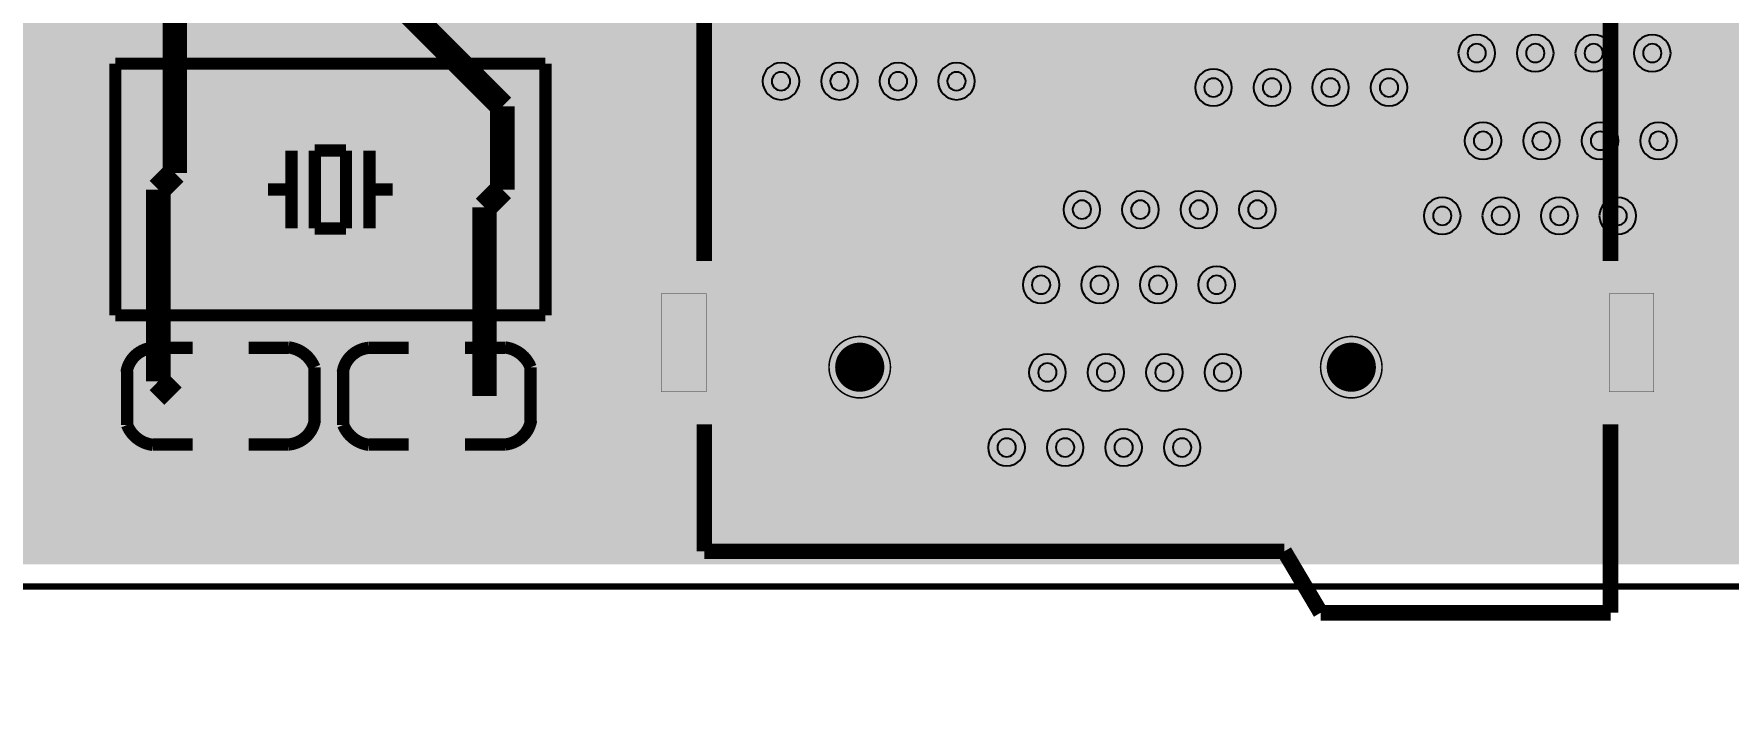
# Model space of a CAD drawing. Header units: millimetres. Extents: x -2 to 135, y -2 to 106.
# Drawn here: x 87.51 to 115.08, y -2 to 9 of the extents above; entities that cross this region are included whole.
import ezdxf

# ---------------------------------------------------------------- set-up
doc = ezdxf.new("R2010")
doc.units = ezdxf.units.MM
doc.header["$MEASUREMENT"] = 0
for name, color, linetype, true_color in [('Board-Outline-Layer', 7, 'Continuous', 0xff00ff), ('Bottom-Layer', 7, 'Continuous', 0x0000ff), ('Document-Layer', 7, 'Continuous', 0x6464ff), ('Hole-Layer', 7, 'Continuous', 0x222222), ('Multi-Layer', 7, 'Continuous', 0xc0c0c0), ('Pin-Soldering-Layer', 7, 'Continuous', 0xcc9999), ('Top-Layer', 7, 'Continuous', 0xff0000), ('Top-Paste-Mask-Layer', 7, 'Continuous', 0x808080), ('Top-Silkscreen-Layer', 7, 'Continuous', 0xffcc00), ('Top-Solder-Mask-Layer', 7, 'Continuous', 0x800080)]:
    doc.layers.add(name, color=color, linetype=linetype, true_color=true_color)

msp = doc.modelspace()

# ---------------------------------------------------------------- hatches: boundary and pattern name
at = {"layer": 'Bottom-Layer'}
for points in [[(126.424, 0.358), (41.676, 0.358), (42.32, 1.129), (42.801, 2.011), (43.099, 2.97), (43.204, 3.969), (43.111, 4.969), (42.825, 5.932), (42.355, 6.82), (41.72, 7.598), (40.945, 8.237), (40.06, 8.713), (39.1, 9.005), (38.1, 9.104), (37.101, 9.005), (36.14, 8.713), (35.255, 8.237), (34.48, 7.598), (33.845, 6.82), (33.376, 5.932), (33.089, 4.969), (32.996, 3.969), (33.101, 2.97), (33.399, 2.011), (33.88, 1.129), (34.524, 0.358), (0.358, 0.358), (0.358, 99.542), (34.524, 99.542), (33.88, 98.771), (33.399, 97.889), (33.101, 96.93), (32.996, 95.931), (33.089, 94.931), (33.376, 93.968), (33.845, 93.081), (34.48, 92.302), (35.255, 91.663), (36.14, 91.188), (37.101, 90.895), (38.1, 90.796), (39.1, 90.895), (40.06, 91.188), (40.945, 91.663), (41.72, 92.302), (42.355, 93.081), (42.825, 93.968), (43.111, 94.931), (43.204, 95.931), (43.099, 96.93), (42.801, 97.889), (42.32, 98.771), (41.676, 99.542), (126.424, 99.542), (125.779, 98.77), (125.298, 97.886), (125, 96.924), (124.896, 95.923), (124.991, 94.922), (125.28, 93.958), (125.753, 93.069), (126.391, 92.291), (127.169, 91.653), (128.058, 91.18), (129.022, 90.891), (130.023, 90.796), (131.024, 90.9), (131.986, 91.198), (132.87, 91.679), (133.642, 92.324), (133.642, 7.576), (132.87, 8.221), (131.986, 8.702), (131.025, 9), (130.024, 9.104), (129.022, 9.009), (128.058, 8.72), (127.169, 8.247), (126.391, 7.609), (125.753, 6.831), (125.28, 5.943), (124.991, 4.979), (124.896, 3.977), (125, 2.976), (125.298, 2.015), (125.779, 1.131)], [(101.805, 3.572), (101.72, 3.944), (101.482, 4.243), (101.138, 4.408), (100.756, 4.408), (100.412, 4.243), (100.174, 3.944), (100.089, 3.572), (100.174, 3.199), (100.412, 2.901), (100.756, 2.735), (101.138, 2.735), (101.482, 2.901), (101.72, 3.199)], [(109.805, 3.572), (109.72, 3.944), (109.482, 4.243), (109.138, 4.408), (108.756, 4.408), (108.412, 4.243), (108.174, 3.944), (108.089, 3.572), (108.174, 3.199), (108.412, 2.901), (108.756, 2.735), (109.138, 2.735), (109.482, 2.901), (109.72, 3.199)]]:
    msp.add_hatch(color=256, dxfattribs=at).paths.add_polyline_path(points)
at = {"layer": 'Multi-Layer'}
for points in [[(100.447, 3.572, 1), (101.447, 3.572, 1)], [(108.447, 3.572, 1), (109.447, 3.572, 1)]]:
    msp.add_hatch(color=256, dxfattribs=at).paths.add_polyline_path(points)
at = {"layer": 'Pin-Soldering-Layer'}
for points in [[(97.722, 4.772), (98.447, 4.772), (98.447, 3.172), (97.722, 3.172)], [(113.147, 4.772), (113.872, 4.772), (113.872, 3.172), (113.147, 3.172)]]:
    msp.add_hatch(color=256, dxfattribs=at).paths.add_polyline_path(points)
at = {"layer": 'Top-Layer'}
for points in [[(126.424, 0.358), (41.676, 0.358), (42.32, 1.129), (42.801, 2.011), (43.099, 2.97), (43.204, 3.969), (43.111, 4.969), (42.825, 5.932), (42.355, 6.82), (41.72, 7.598), (40.945, 8.237), (40.06, 8.713), (39.1, 9.005), (38.1, 9.104), (37.101, 9.005), (36.14, 8.713), (35.255, 8.237), (34.48, 7.598), (33.845, 6.82), (33.376, 5.932), (33.089, 4.969), (32.996, 3.969), (33.101, 2.97), (33.399, 2.011), (33.88, 1.129), (34.524, 0.358), (0.358, 0.358), (0.358, 99.542), (34.524, 99.542), (33.88, 98.771), (33.399, 97.889), (33.101, 96.93), (32.996, 95.931), (33.089, 94.931), (33.376, 93.968), (33.845, 93.081), (34.48, 92.302), (35.255, 91.663), (36.14, 91.188), (37.101, 90.895), (38.1, 90.796), (39.1, 90.895), (40.06, 91.188), (40.945, 91.663), (41.72, 92.302), (42.355, 93.081), (42.825, 93.968), (43.111, 94.931), (43.204, 95.931), (43.099, 96.93), (42.801, 97.889), (42.32, 98.771), (41.676, 99.542), (126.424, 99.542), (125.779, 98.77), (125.298, 97.886), (125, 96.924), (124.896, 95.923), (124.991, 94.922), (125.28, 93.958), (125.753, 93.069), (126.391, 92.291), (127.169, 91.653), (128.058, 91.18), (129.022, 90.891), (130.023, 90.796), (131.024, 90.9), (131.986, 91.198), (132.87, 91.679), (133.642, 92.324), (133.642, 7.576), (132.87, 8.221), (131.986, 8.702), (131.025, 9), (130.024, 9.104), (129.022, 9.009), (128.058, 8.72), (127.169, 8.247), (126.391, 7.609), (125.753, 6.831), (125.28, 5.943), (124.991, 4.979), (124.896, 3.977), (125, 2.976), (125.298, 2.015), (125.779, 1.131)], [(76.597, 6.904), (76.636, 6.709), (76.746, 6.545), (77.824, 5.466), (77.824, 5.407), (77.823, 5.374), (77.823, 5.371), (77.814, 5.363), (77.767, 5.329), (77.694, 5.278), (77.686, 5.272), (77.678, 5.266), (77.597, 5.202), (77.587, 5.193), (77.577, 5.184), (77.535, 5.146), (77.527, 5.138), (77.519, 5.13), (77.265, 4.755), (77.175, 4.311), (77.262, 3.867), (77.512, 3.489), (77.888, 3.237), (78.333, 3.148), (78.777, 3.237), (79.153, 3.489), (79.403, 3.867), (79.49, 4.311), (79.4, 4.755), (79.146, 5.13), (79.138, 5.138), (79.13, 5.146), (79.088, 5.184), (79.078, 5.193), (79.068, 5.202), (78.987, 5.266), (78.979, 5.272), (78.971, 5.278), (78.898, 5.329), (78.851, 5.363), (78.843, 5.371), (78.842, 5.374), (78.841, 5.407), (78.841, 5.677), (78.802, 5.871), (78.692, 6.036), (78.379, 6.349), (78.834, 6.462), (79.206, 6.745), (79.436, 7.154), (79.485, 7.619), (79.346, 8.066), (79.041, 8.422), (78.62, 8.628), (78.153, 8.65), (78.153, 12.829), (80.391, 15.067), (82.148, 15.067), (82.272, 15.047), (82.383, 14.989), (82.485, 14.936), (82.598, 14.917), (83.698, 14.917), (83.745, 14.92), (83.79, 14.93), (83.79, 14.015), (80.402, 10.627), (80.271, 10.43), (80.224, 10.197), (80.224, 8.607), (80.223, 8.583), (80.222, 8.572), (80.22, 8.564), (80.208, 8.539), (80.19, 8.512), (80.156, 8.473), (80.105, 8.419), (80.02, 8.331), (79.765, 7.956), (79.674, 7.512), (79.761, 7.067), (80.011, 6.689), (80.388, 6.436), (80.832, 6.348), (81.277, 6.436), (81.653, 6.689), (81.904, 7.067), (81.991, 7.512), (81.9, 7.956), (81.645, 8.331), (81.56, 8.419), (81.509, 8.473), (81.475, 8.512), (81.457, 8.539), (81.445, 8.564), (81.443, 8.572), (81.442, 8.583), (81.441, 8.607), (81.441, 9.945), (84.829, 13.333), (84.96, 13.53), (85.007, 13.763), (85.007, 15.755), (85.04, 15.788), (85.04, 15.276), (85.088, 15.097), (85.219, 14.965), (85.398, 14.917), (86.498, 14.917), (86.548, 14.921), (86.597, 14.931), (87.151, 14.377), (87.151, 13.67), (87.19, 13.475), (87.3, 13.31), (88.094, 12.516), (88.259, 12.405), (88.454, 12.367), (88.653, 12.367), (88.697, 12.363), (88.702, 12.362), (88.815, 12.289), (88.94, 12.24), (88.648, 12.068), (88.48, 11.774), (88.48, 11.436), (88.648, 11.142), (88.94, 10.97), (88.667, 10.817), (88.496, 10.556), (88.463, 10.246), (88.578, 9.955), (88.813, 9.75), (89.117, 9.676), (89.234, 9.676), (89.239, 9.628), (89.242, 9.538), (89.243, 9.433), (89.243, 7.567), (89.221, 7.439), (89.159, 7.325), (88.282, 7.325), (88.103, 7.277), (87.972, 7.146), (87.924, 6.967), (87.924, 5.967), (87.972, 5.788), (88.103, 5.657), (88.282, 5.609), (88.891, 5.609), (88.953, 5.495), (88.974, 5.367), (88.974, 4.145), (88.973, 3.848), (88.97, 3.55), (88.97, 3.548), (88.97, 3.545), (88.97, 2.656), (89.018, 2.477), (89.149, 2.346), (89.328, 2.298), (90.217, 2.298), (90.396, 2.346), (90.528, 2.477), (90.576, 2.656), (90.576, 3.545), (90.528, 3.724), (90.396, 3.855), (90.217, 3.903), (90.174, 3.903), (90.112, 4.017), (90.091, 4.145), (90.091, 5.367), (90.112, 5.495), (90.174, 5.609), (90.782, 5.609), (90.962, 5.657), (91.093, 5.788), (91.141, 5.967), (91.141, 6.967), (91.093, 7.146), (90.962, 7.277), (90.782, 7.325), (90.443, 7.325), (90.381, 7.439), (90.359, 7.567), (90.359, 9.433), (90.36, 9.538), (90.363, 9.628), (90.368, 9.676), (90.486, 9.676), (90.789, 9.75), (91.024, 9.955), (91.139, 10.246), (91.106, 10.556), (90.935, 10.817), (90.662, 10.97), (90.709, 10.985), (90.754, 11.003), (90.764, 11.006), (90.837, 11.021), (90.917, 11.034), (91.001, 11.043), (91.093, 11.047), (91.12, 11.047), (94.575, 7.592), (94.575, 7.567), (94.553, 7.439), (94.491, 7.325), (93.883, 7.325), (93.704, 7.277), (93.573, 7.146), (93.525, 6.967), (93.525, 5.967), (93.573, 5.788), (93.704, 5.657), (93.883, 5.609), (94.2, 5.609), (94.262, 5.495), (94.283, 5.367), (94.283, 4.145), (94.246, 3.956), (94.141, 3.796), (94.065, 3.68), (94.039, 3.545), (94.039, 2.656), (94.087, 2.477), (94.218, 2.346), (94.397, 2.298), (95.286, 2.298), (95.465, 2.346), (95.596, 2.477), (95.644, 2.656), (95.644, 3.545), (95.618, 3.68), (95.542, 3.796), (95.437, 3.956), (95.4, 4.145), (95.4, 5.367), (95.421, 5.495), (95.483, 5.609), (96.383, 5.609), (96.562, 5.657), (96.693, 5.788), (96.741, 5.967), (96.741, 6.967), (96.693, 7.146), (96.562, 7.277), (96.383, 7.325), (95.775, 7.325), (95.712, 7.439), (95.691, 7.567), (95.691, 7.823), (95.649, 8.036), (95.528, 8.218), (91.745, 12), (91.564, 12.121), (91.351, 12.163), (91.093, 12.163), (91.001, 12.167), (90.917, 12.176), (90.837, 12.189), (90.764, 12.204), (90.754, 12.207), (90.709, 12.225), (90.662, 12.24), (90.954, 12.412), (91.123, 12.706), (91.123, 13.044), (90.954, 13.338), (90.662, 13.51), (90.954, 13.682), (91.123, 13.976), (91.123, 14.314), (90.954, 14.608), (90.662, 14.78), (90.954, 14.952), (91.123, 15.246), (91.123, 15.584), (90.954, 15.878), (90.662, 16.05), (90.787, 16.099), (90.9, 16.172), (90.905, 16.173), (90.95, 16.177), (91.247, 16.177), (91.442, 16.215), (91.607, 16.326), (93.734, 18.453), (93.844, 18.618), (93.883, 18.812), (93.883, 22.315), (93.888, 22.362), (93.905, 22.407), (93.95, 22.407), (94.129, 22.455), (94.26, 22.586), (94.308, 22.765), (94.308, 23.715), (94.26, 23.894), (94.129, 24.025), (93.95, 24.073), (92.8, 24.073), (92.621, 24.025), (92.489, 23.894), (92.441, 23.715), (92.441, 22.765), (92.489, 22.586), (92.621, 22.455), (92.8, 22.407), (92.845, 22.407), (92.861, 22.362), (92.866, 22.315), (92.866, 19.023), (91.037, 17.193), (90.95, 17.193), (90.905, 17.197), (90.9, 17.198), (90.787, 17.271), (90.662, 17.32), (90.787, 17.369), (90.9, 17.442), (90.905, 17.443), (90.95, 17.447), (91.038, 17.447), (91.233, 17.485), (91.398, 17.596), (92.153, 18.351), (92.263, 18.516), (92.302, 18.71), (92.302, 22.73), (92.272, 22.902), (92.185, 23.055), (92.133, 23.171), (92.115, 23.297), (92.115, 23.817), (92.067, 23.996), (91.936, 24.127), (91.757, 24.175), (90.607, 24.175), (90.428, 24.127), (90.296, 23.996), (90.248, 23.817), (90.248, 22.867), (90.296, 22.688), (90.428, 22.557), (90.607, 22.509), (91.126, 22.509), (91.207, 22.501), (91.285, 22.479), (91.285, 18.921), (90.861, 18.497), (90.682, 18.584), (90.486, 18.614), (89.117, 18.614), (88.787, 18.526), (88.546, 18.285), (88.546, 20.825), (88.583, 21.013), (88.689, 21.174), (88.764, 21.289), (88.791, 21.425), (88.791, 22.314), (88.743, 22.493), (88.611, 22.624), (88.432, 22.672), (87.543, 22.672), (87.364, 22.624), (87.233, 22.493), (87.185, 22.314), (87.185, 21.425), (87.212, 21.289), (87.287, 21.174), (87.393, 21.013), (87.43, 20.825), (87.43, 17.779), (87.374, 17.835), (87.209, 17.945), (87.015, 17.984), (86.948, 17.984), (86.824, 18.004), (86.713, 18.062), (86.611, 18.115), (86.498, 18.134), (85.398, 18.134), (85.219, 18.086), (85.088, 17.955), (85.04, 17.776), (85.04, 17.176), (85.04, 17.157), (85.042, 17.138), (84.979, 17.135), (84.917, 17.134), (84.684, 17.087), (84.487, 16.956), (83.968, 16.437), (83.884, 16.332), (83.825, 16.21), (83.763, 16.228), (83.698, 16.234), (82.598, 16.234), (82.485, 16.215), (82.383, 16.162), (82.272, 16.104), (82.148, 16.084), (80.687, 16.084), (81.571, 16.967), (82.148, 16.967), (82.272, 16.947), (82.383, 16.889), (82.485, 16.836), (82.598, 16.817), (83.698, 16.817), (83.877, 16.865), (84.008, 16.997), (84.056, 17.176), (84.056, 17.776), (84.008, 17.955), (83.877, 18.086), (83.698, 18.134), (82.598, 18.134), (82.485, 18.115), (82.383, 18.062), (82.272, 18.004), (82.148, 17.984), (81.36, 17.984), (81.166, 17.945), (81.001, 17.835), (76.746, 13.58), (76.636, 13.415), (76.597, 13.221)], [(90.782, 6.967), (90.782, 5.967), (88.282, 5.967), (88.282, 6.967)], [(96.383, 6.967), (96.383, 5.967), (93.883, 5.967), (93.883, 6.967)], [(97.447, 2.872), (97.447, 5.072), (98.647, 5.072), (98.647, 2.872)], [(112.947, 2.872), (112.947, 5.072), (114.147, 5.072), (114.147, 2.872)], [(101.805, 3.572), (101.72, 3.944), (101.482, 4.243), (101.138, 4.408), (100.756, 4.408), (100.412, 4.243), (100.174, 3.944), (100.089, 3.572), (100.174, 3.199), (100.412, 2.901), (100.756, 2.735), (101.138, 2.735), (101.482, 2.901), (101.72, 3.199)], [(109.805, 3.572), (109.72, 3.944), (109.482, 4.243), (109.138, 4.408), (108.756, 4.408), (108.412, 4.243), (108.174, 3.944), (108.089, 3.572), (108.174, 3.199), (108.412, 2.901), (108.756, 2.735), (109.138, 2.735), (109.482, 2.901), (109.72, 3.199)], [(89.328, 2.656), (89.328, 3.545), (90.217, 3.545), (90.217, 2.656)], [(90.878, 2.656), (90.878, 3.545), (91.767, 3.545), (91.767, 2.656)], [(93.736, 3.545), (93.736, 2.656), (92.847, 2.656), (92.847, 3.545)], [(95.286, 3.545), (95.286, 2.656), (94.397, 2.656), (94.397, 3.545)]]:
    msp.add_hatch(color=256, dxfattribs=at).paths.add_polyline_path(points)
at = {"layer": 'Top-Paste-Mask-Layer'}
for points in [[(90.782, 6.967), (90.782, 5.967), (88.282, 5.967), (88.282, 6.967)], [(96.383, 6.967), (96.383, 5.967), (93.883, 5.967), (93.883, 6.967)], [(97.447, 2.872), (97.447, 5.072), (98.647, 5.072), (98.647, 2.872)], [(112.947, 2.872), (112.947, 5.072), (114.147, 5.072), (114.147, 2.872)], [(89.328, 2.656), (89.328, 3.545), (90.217, 3.545), (90.217, 2.656)], [(90.878, 2.656), (90.878, 3.545), (91.767, 3.545), (91.767, 2.656)], [(93.736, 3.545), (93.736, 2.656), (92.847, 2.656), (92.847, 3.545)], [(95.286, 3.545), (95.286, 2.656), (94.397, 2.656), (94.397, 3.545)]]:
    msp.add_hatch(color=256, dxfattribs=at).paths.add_polyline_path(points)
at = {"layer": 'Top-Solder-Mask-Layer'}
for points in [[(90.833, 7.018), (90.833, 5.916), (88.231, 5.916), (88.231, 7.018)], [(96.434, 7.018), (96.434, 5.916), (93.832, 5.916), (93.832, 7.018)], [(97.396, 2.821), (97.396, 5.123), (98.698, 5.123), (98.698, 2.821)], [(112.896, 2.821), (112.896, 5.123), (114.198, 5.123), (114.198, 2.821)], [(89.277, 2.605), (89.277, 3.596), (90.268, 3.596), (90.268, 2.605)], [(90.827, 2.605), (90.827, 3.596), (91.818, 3.596), (91.818, 2.605)], [(93.787, 3.596), (93.787, 2.605), (92.796, 2.605), (92.796, 3.596)], [(95.337, 3.596), (95.337, 2.605), (94.346, 2.605), (94.346, 3.596)]]:
    msp.add_hatch(color=256, dxfattribs=at).paths.add_polyline_path(points)

# ---------------------------------------------------------------- linework, layer by layer
at = {"layer": 'Board-Outline-Layer', "const_width": 0.1}
msp.add_lwpolyline([(0, 0), (0, 99.9), (134, 99.9), (134, 0)], close=True, dxfattribs=at)
at = {"layer": 'Bottom-Layer', "const_width": 0.00508}
msp.add_lwpolyline([(-2.201, -1.996), (-2.201, 101.841), (135.093, 101.841), (135.093, -1.996)], close=True, dxfattribs=at)
at = {"layer": 'Document-Layer', "const_width": 0.4}
for points in [[(100.747, 3.572, 1), (101.147, 3.572), (101.147, 3.572, 1), (100.747, 3.572)], [(100.747, 3.572, 1), (101.147, 3.572), (101.147, 3.572, 1), (100.747, 3.572)], [(108.747, 3.572, 1), (109.147, 3.572), (109.147, 3.572, 1), (108.747, 3.572)], [(108.747, 3.572, 1), (109.147, 3.572), (109.147, 3.572, 1), (108.747, 3.572)]]:
    msp.add_lwpolyline(points, format="xyb", dxfattribs=at)
at = {"layer": 'Hole-Layer'}
for points in [[(110.838, 8.689, 1), (111.138, 8.689), (111.138, 8.689, 1), (110.838, 8.689)], [(111.79, 8.689, 1), (112.09, 8.689), (112.09, 8.689, 1), (111.79, 8.689)], [(112.742, 8.689, 1), (113.042, 8.689), (113.042, 8.689, 1), (112.742, 8.689)], [(113.694, 8.689, 1), (113.994, 8.689), (113.994, 8.689, 1), (113.694, 8.689)], [(99.516, 8.23, 1), (99.816, 8.23), (99.816, 8.23, 1), (99.516, 8.23)], [(100.468, 8.23, 1), (100.768, 8.23), (100.768, 8.23, 1), (100.468, 8.23)], [(101.42, 8.23, 1), (101.72, 8.23), (101.72, 8.23, 1), (101.42, 8.23)], [(102.372, 8.23, 1), (102.672, 8.23), (102.672, 8.23, 1), (102.372, 8.23)], [(106.554, 8.128, 1), (106.854, 8.128), (106.854, 8.128, 1), (106.554, 8.128)], [(107.506, 8.128, 1), (107.806, 8.128), (107.806, 8.128, 1), (107.506, 8.128)], [(108.458, 8.128, 1), (108.758, 8.128), (108.758, 8.128, 1), (108.458, 8.128)], [(109.41, 8.128, 1), (109.71, 8.128), (109.71, 8.128, 1), (109.41, 8.128)], [(110.94, 7.261, 1), (111.24, 7.261), (111.24, 7.261, 1), (110.94, 7.261)], [(111.892, 7.261, 1), (112.192, 7.261), (112.192, 7.261, 1), (111.892, 7.261)], [(112.844, 7.261, 1), (113.144, 7.261), (113.144, 7.261, 1), (112.844, 7.261)], [(113.796, 7.261, 1), (114.096, 7.261), (114.096, 7.261, 1), (113.796, 7.261)], [(104.412, 6.139, 1), (104.712, 6.139), (104.712, 6.139, 1), (104.412, 6.139)], [(105.364, 6.139, 1), (105.664, 6.139), (105.664, 6.139, 1), (105.364, 6.139)], [(106.316, 6.139, 1), (106.616, 6.139), (106.616, 6.139, 1), (106.316, 6.139)], [(107.268, 6.139, 1), (107.568, 6.139), (107.568, 6.139, 1), (107.268, 6.139)], [(110.277, 6.037, 1), (110.577, 6.037), (110.577, 6.037, 1), (110.277, 6.037)], [(111.229, 6.037, 1), (111.529, 6.037), (111.529, 6.037, 1), (111.229, 6.037)], [(112.181, 6.037, 1), (112.481, 6.037), (112.481, 6.037, 1), (112.181, 6.037)], [(113.133, 6.037, 1), (113.433, 6.037), (113.433, 6.037, 1), (113.133, 6.037)], [(103.749, 4.915, 1), (104.049, 4.915), (104.049, 4.915, 1), (103.749, 4.915)], [(104.701, 4.915, 1), (105.001, 4.915), (105.001, 4.915, 1), (104.701, 4.915)], [(105.653, 4.915, 1), (105.953, 4.915), (105.953, 4.915, 1), (105.653, 4.915)], [(106.605, 4.915, 1), (106.905, 4.915), (106.905, 4.915, 1), (106.605, 4.915)], [(103.851, 3.487, 1), (104.151, 3.487), (104.151, 3.487, 1), (103.851, 3.487)], [(104.803, 3.487, 1), (105.103, 3.487), (105.103, 3.487, 1), (104.803, 3.487)], [(105.755, 3.487, 1), (106.055, 3.487), (106.055, 3.487, 1), (105.755, 3.487)], [(106.707, 3.487, 1), (107.007, 3.487), (107.007, 3.487, 1), (106.707, 3.487)], [(103.188, 2.263, 1), (103.488, 2.263), (103.488, 2.263, 1), (103.188, 2.263)], [(104.14, 2.263, 1), (104.44, 2.263), (104.44, 2.263, 1), (104.14, 2.263)], [(105.092, 2.263, 1), (105.392, 2.263), (105.392, 2.263, 1), (105.092, 2.263)], [(106.044, 2.263, 1), (106.344, 2.263), (106.344, 2.263, 1), (106.044, 2.263)]]:
    msp.add_lwpolyline(points, format="xyb", dxfattribs=at)
at = {"layer": 'Multi-Layer'}
for points in [[(110.688, 8.689, 1), (111.288, 8.689, 1)], [(111.64, 8.689, 1), (112.24, 8.689, 1)], [(112.592, 8.689, 1), (113.192, 8.689, 1)], [(113.544, 8.689, 1), (114.144, 8.689, 1)], [(99.366, 8.23, 1), (99.966, 8.23, 1)], [(100.318, 8.23, 1), (100.918, 8.23, 1)], [(101.27, 8.23, 1), (101.87, 8.23, 1)], [(102.222, 8.23, 1), (102.822, 8.23, 1)], [(106.404, 8.128, 1), (107.004, 8.128, 1)], [(107.356, 8.128, 1), (107.956, 8.128, 1)], [(108.308, 8.128, 1), (108.908, 8.128, 1)], [(109.26, 8.128, 1), (109.86, 8.128, 1)], [(110.79, 7.261, 1), (111.39, 7.261, 1)], [(111.742, 7.261, 1), (112.342, 7.261, 1)], [(112.694, 7.261, 1), (113.294, 7.261, 1)], [(113.646, 7.261, 1), (114.246, 7.261, 1)], [(104.262, 6.139, 1), (104.862, 6.139, 1)], [(105.214, 6.139, 1), (105.814, 6.139, 1)], [(106.166, 6.139, 1), (106.766, 6.139, 1)], [(107.118, 6.139, 1), (107.718, 6.139, 1)], [(110.127, 6.037, 1), (110.727, 6.037, 1)], [(111.079, 6.037, 1), (111.679, 6.037, 1)], [(112.031, 6.037, 1), (112.631, 6.037, 1)], [(112.983, 6.037, 1), (113.583, 6.037, 1)], [(103.599, 4.915, 1), (104.199, 4.915, 1)], [(104.551, 4.915, 1), (105.151, 4.915, 1)], [(105.503, 4.915, 1), (106.103, 4.915, 1)], [(106.455, 4.915, 1), (107.055, 4.915, 1)], [(103.701, 3.487, 1), (104.301, 3.487, 1)], [(104.653, 3.487, 1), (105.253, 3.487, 1)], [(105.605, 3.487, 1), (106.205, 3.487, 1)], [(106.557, 3.487, 1), (107.157, 3.487, 1)], [(103.038, 2.263, 1), (103.638, 2.263, 1)], [(103.99, 2.263, 1), (104.59, 2.263, 1)], [(104.942, 2.263, 1), (105.542, 2.263, 1)], [(105.894, 2.263, 1), (106.494, 2.263, 1)]]:
    msp.add_lwpolyline(points, format="xyb", close=True, dxfattribs=at)
at = {"layer": 'Multi-Layer', "const_width": 0.0254}
for points in [[(100.447, 3.572, 1), (101.447, 3.572), (101.447, 3.572, 1), (100.447, 3.572)], [(108.447, 3.572, 1), (109.447, 3.572), (109.447, 3.572, 1), (108.447, 3.572)]]:
    msp.add_lwpolyline(points, format="xyb", dxfattribs=at)
at = {"layer": 'Pin-Soldering-Layer', "const_width": 0.00508}
for points in [[(97.722, 4.772), (98.447, 4.772), (98.447, 3.172), (97.722, 3.172)], [(113.147, 4.772), (113.872, 4.772), (113.872, 3.172), (113.147, 3.172)]]:
    msp.add_lwpolyline(points, close=True, dxfattribs=at)
at = {"layer": 'Top-Layer', "const_width": 0.00508}
msp.add_lwpolyline([(-2.201, -1.996), (-2.201, 101.841), (135.093, 101.841), (135.093, -1.996)], close=True, dxfattribs=at)
at = {"layer": 'Top-Layer', "const_width": 0.4}
for points in [[(91.351, 11.605), (95.133, 7.823)], [(89.801, 10.335), (89.801, 6.735)], [(95.133, 7.823), (95.133, 6.467)], [(89.801, 6.735), (89.532, 6.467)], [(89.532, 6.467), (89.532, 3.341)], [(94.841, 6.175), (95.133, 6.467)], [(94.841, 3.101), (94.841, 6.175)], [(89.532, 3.341), (89.773, 3.101)]]:
    msp.add_lwpolyline(points, dxfattribs=at)
at = {"layer": 'Top-Silkscreen-Layer'}
for points, const_width in [([(113.167, 12.541), (113.167, 5.303)], 0.254), ([(113.167, 12.541), (113.167, 5.303)], 0.254), ([(98.417, 5.303), (98.417, 12.141)], 0.254), ([(98.417, 5.303), (98.417, 12.141)], 0.254), ([(88.833, 4.417), (88.833, 8.517)], 0.2), ([(88.833, 8.517), (95.833, 8.517)], 0.2), ([(88.833, 4.417), (88.833, 8.517)], 0.2), ([(88.833, 8.517), (95.833, 8.517)], 0.2), ([(95.833, 4.417), (95.833, 8.517)], 0.2), ([(95.833, 4.417), (95.833, 8.517)], 0.2), ([(91.698, 6.467), (91.698, 7.102)], 0.2), ([(91.698, 6.467), (91.698, 7.102)], 0.2), ([(92.079, 7.102), (92.587, 7.102)], 0.2), ([(92.079, 5.832), (92.079, 7.102)], 0.2), ([(92.079, 7.102), (92.587, 7.102)], 0.2), ([(92.079, 5.832), (92.079, 7.102)], 0.2), ([(92.587, 5.832), (92.587, 7.102)], 0.2), ([(92.587, 5.832), (92.587, 7.102)], 0.2), ([(92.968, 6.467), (92.968, 7.102)], 0.2), ([(92.968, 6.467), (92.968, 7.102)], 0.2), ([(91.317, 6.467), (91.698, 6.467)], 0.2), ([(91.317, 6.467), (91.698, 6.467)], 0.2), ([(91.698, 5.832), (91.698, 6.467)], 0.2), ([(91.698, 5.832), (91.698, 6.467)], 0.2), ([(92.968, 6.467), (93.349, 6.467)], 0.2), ([(92.968, 5.832), (92.968, 6.467)], 0.2), ([(92.968, 6.467), (93.349, 6.467)], 0.2), ([(92.968, 5.832), (92.968, 6.467)], 0.2), ([(92.079, 5.832), (92.587, 5.832)], 0.2), ([(92.079, 5.832), (92.587, 5.832)], 0.2), ([(88.833, 4.417), (95.833, 4.417)], 0.2), ([(88.833, 4.417), (95.833, 4.417)], 0.2), ([(90.09, 3.888), (89.443, 3.888)], 0.2), ([(90.09, 3.888), (89.443, 3.888)], 0.2), ([(91.653, 3.888), (91.005, 3.888)], 0.2), ([(91.653, 3.888), (91.005, 3.888)], 0.2), ([(92.962, 3.888), (93.609, 3.888)], 0.2), ([(92.962, 3.888), (93.609, 3.888)], 0.2), ([(94.524, 3.888), (95.172, 3.888)], 0.2), ([(94.524, 3.888), (95.172, 3.888)], 0.2), ([(89.024, 2.631), (89.024, 3.507)], 0.2), ([(89.024, 2.631), (89.024, 3.507)], 0.2), ([(92.072, 2.694), (92.072, 3.571)], 0.2), ([(92.072, 2.694), (92.072, 3.571)], 0.2), ([(92.543, 3.507), (92.543, 2.631)], 0.2), ([(92.543, 3.507), (92.543, 2.631)], 0.2), ([(95.591, 3.571), (95.591, 2.694)], 0.2), ([(95.591, 3.571), (95.591, 2.694)], 0.2), ([(98.418, 0.572), (98.418, 2.64)], 0.254), ([(98.418, 0.572), (98.418, 2.64)], 0.254), ([(113.167, 2.64), (113.167, -0.428)], 0.254), ([(113.167, 2.64), (113.167, -0.428)], 0.254), ([(90.09, 2.313), (89.443, 2.313)], 0.2), ([(90.09, 2.313), (89.443, 2.313)], 0.2), ([(91.653, 2.313), (91.005, 2.313)], 0.2), ([(91.653, 2.313), (91.005, 2.313)], 0.2), ([(92.962, 2.313), (93.609, 2.313)], 0.2), ([(92.962, 2.313), (93.609, 2.313)], 0.2), ([(94.524, 2.313), (95.172, 2.313)], 0.2), ([(94.524, 2.313), (95.172, 2.313)], 0.2), ([(107.856, 0.572), (98.418, 0.572)], 0.254), ([(107.856, 0.572), (98.418, 0.572)], 0.254), ([(108.448, -0.428), (107.856, 0.572)], 0.254), ([(108.448, -0.428), (107.856, 0.572)], 0.254), ([(113.167, -0.428), (108.448, -0.428)], 0.254), ([(113.167, -0.428), (108.448, -0.428)], 0.254)]:
    msp.add_lwpolyline(points, dxfattribs=dict(at, const_width=const_width))
at = {"layer": 'Top-Silkscreen-Layer', "const_width": 0.2}
for points in [[(89.443, 3.888, 0.347), (89.015, 3.49)], [(89.443, 3.888, 0.347), (89.015, 3.49)], [(92.072, 3.571, 0.274), (91.653, 3.895)], [(92.072, 3.571, 0.274), (91.653, 3.895)], [(92.962, 3.888, 0.347), (92.534, 3.49)], [(92.962, 3.888, 0.347), (92.534, 3.49)], [(95.591, 3.571, 0.274), (95.172, 3.895)], [(95.591, 3.571, 0.274), (95.172, 3.895)], [(91.653, 2.313, 0.347), (92.08, 2.712)], [(91.653, 2.313, 0.347), (92.08, 2.712)], [(95.172, 2.313, 0.347), (95.599, 2.712)], [(95.172, 2.313, 0.347), (95.599, 2.712)], [(89.024, 2.631, 0.274), (89.442, 2.307)], [(89.024, 2.631, 0.274), (89.442, 2.307)], [(92.543, 2.631, 0.274), (92.961, 2.307)], [(92.543, 2.631, 0.274), (92.961, 2.307)]]:
    msp.add_lwpolyline(points, format="xyb", dxfattribs=at)

doc.saveas('drawing.dxf')
